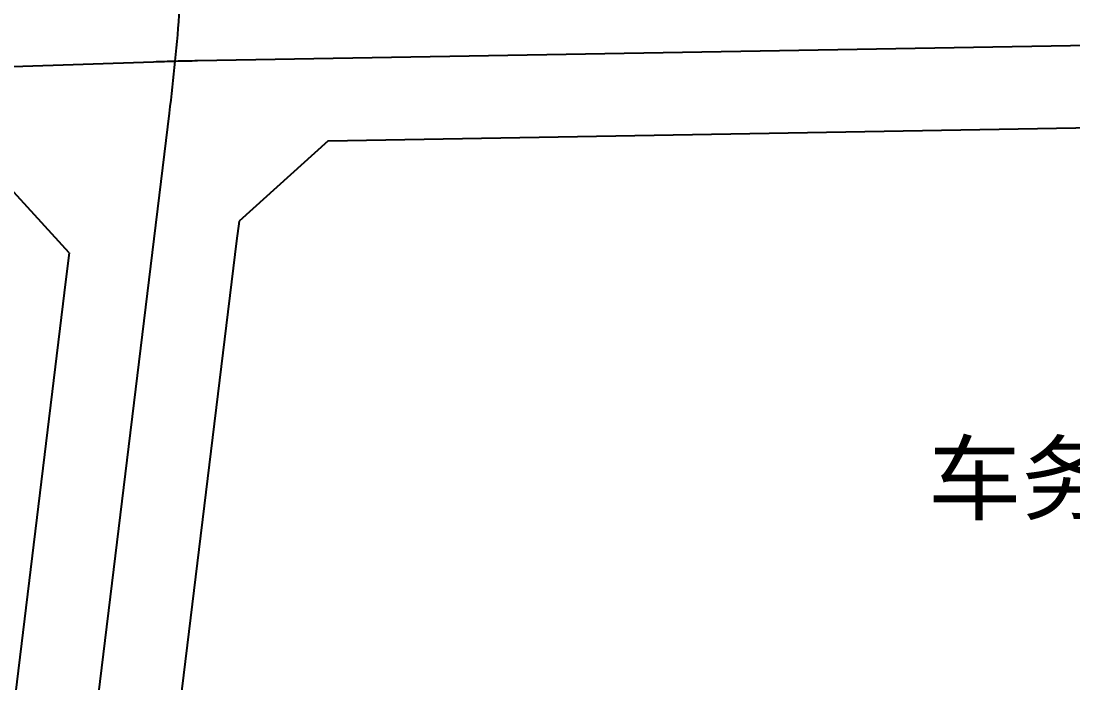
# Model space of a CAD drawing. Extents: x 529262 to 576451, y 2694391 to 2717535.
# Drawn here: x 564370 to 564599.6, y 2710097.8 to 2710242.4 of the extents above; entities that cross this region are included whole.
import ezdxf
from ezdxf.xclip import XClip

# ---------------------------------------------------------------- set-up
doc = ezdxf.new("R2010")
doc.units = 0
doc.header["$XCLIPFRAME"] = 0
for name, color, linetype in [('PP-COM', 7, 'Continuous'), ('RD-中线', 40, 'Continuous'), ('RD-红线', 7, 'Continuous'), ('地块名称', 1, 'Continuous')]:
    doc.layers.add(name, color=color, linetype=linetype)
doc.styles.get("Standard").update_dxf_attribs({"font": '', "height": 2.5, "bigfont": 'smfs.shx'})
doc.styles.get('Standard').set_extended_font_data('FangSong_GB2312')

# ---------------------------------------------------------------- blocks, each defined once
blk = doc.blocks.new('A$C19FD0107')
at = {"layer": 'RD-中线', "color": 8, "linetype": 'Continuous', "flags": 128}
for points in [[(-6580.49, 16023.88, 0.005827), (-6581.5, 16012.27), (-6593.44, 15854.5, -0.005742), (-6594.44, 15843.06, -0.005742)], [(-8094.49, 15920.48), (-7546.41, 15819.96, 0.052358), (-7483.94, 15815.15), (-7169.78, 15823.9, 0.002675), (-7009.35, 15829.23), (-6599.11, 15842.91, -0.002003), (-6594.3, 15843.05, -0.002003)], [(-6594.3, 15843.05, -0.002001), (-6589.5, 15843.15), (-6335.34, 15847.56)], [(-6594.44, 15843.06, -0.005723), (-6595.7, 15831.69), (-6617.48, 15653.16, 0.034479), (-6619.64, 15611.89), (-6613.74, 15253.22)]]:
    blk.add_lwpolyline(points, format="xyb", dxfattribs=at)
at = {"layer": 'RD-红线', "color": 8, "linetype": 'Continuous', "flags": 128}
for points in [[(-6560.94, 15825.65), (-6322.37, 15829.78)], [(-6617.55, 15801.19), (-6618.26, 15795.39), (-6635.05, 15657.78), (-6635.57, 15653.46)]]:
    blk.add_lwpolyline(points, dxfattribs=at)
at = {"layer": 'RD-红线', "color": 8, "linetype": 'Continuous'}
for points in [[(-6560.94, 15825.65), (-6580.44, 15808.07, 0.37414)], [(-6617.55, 15801.19), (-6638.07, 15823.6, 0.460299)]]:
    blk.add_lwpolyline(points, format="xyb", dxfattribs=at)
at = {"layer": 'RD-红线', "color": 8, "linetype": 'Continuous', "flags": 128}
blk.add_lwpolyline([(-6580.44, 15808.07), (-6580.97, 15803.75), (-6599.61, 15650.98, 0.007974), (-6600.55, 15642.04)], format="xyb", dxfattribs=at)

msp = doc.modelspace()

# ---------------------------------------------------------------- block references
at = {"layer": 'PP-COM'}
ref = msp.add_blockref('A$C19FD0107', (570997.993, 2694390.603), dxfattribs=at)
XClip(ref).set_block_clipping_path([(-9366.4383134884, 14428.6043910822), (-3328.4480743363, 17452.7484863754)])

# ---------------------------------------------------------------- texts
at = {"layer": '地块名称', "color": 1}
msp.add_text('车务小区', height=15, dxfattribs=at).set_placement((564567.965, 2710134.984))

doc.saveas('drawing.dxf')
